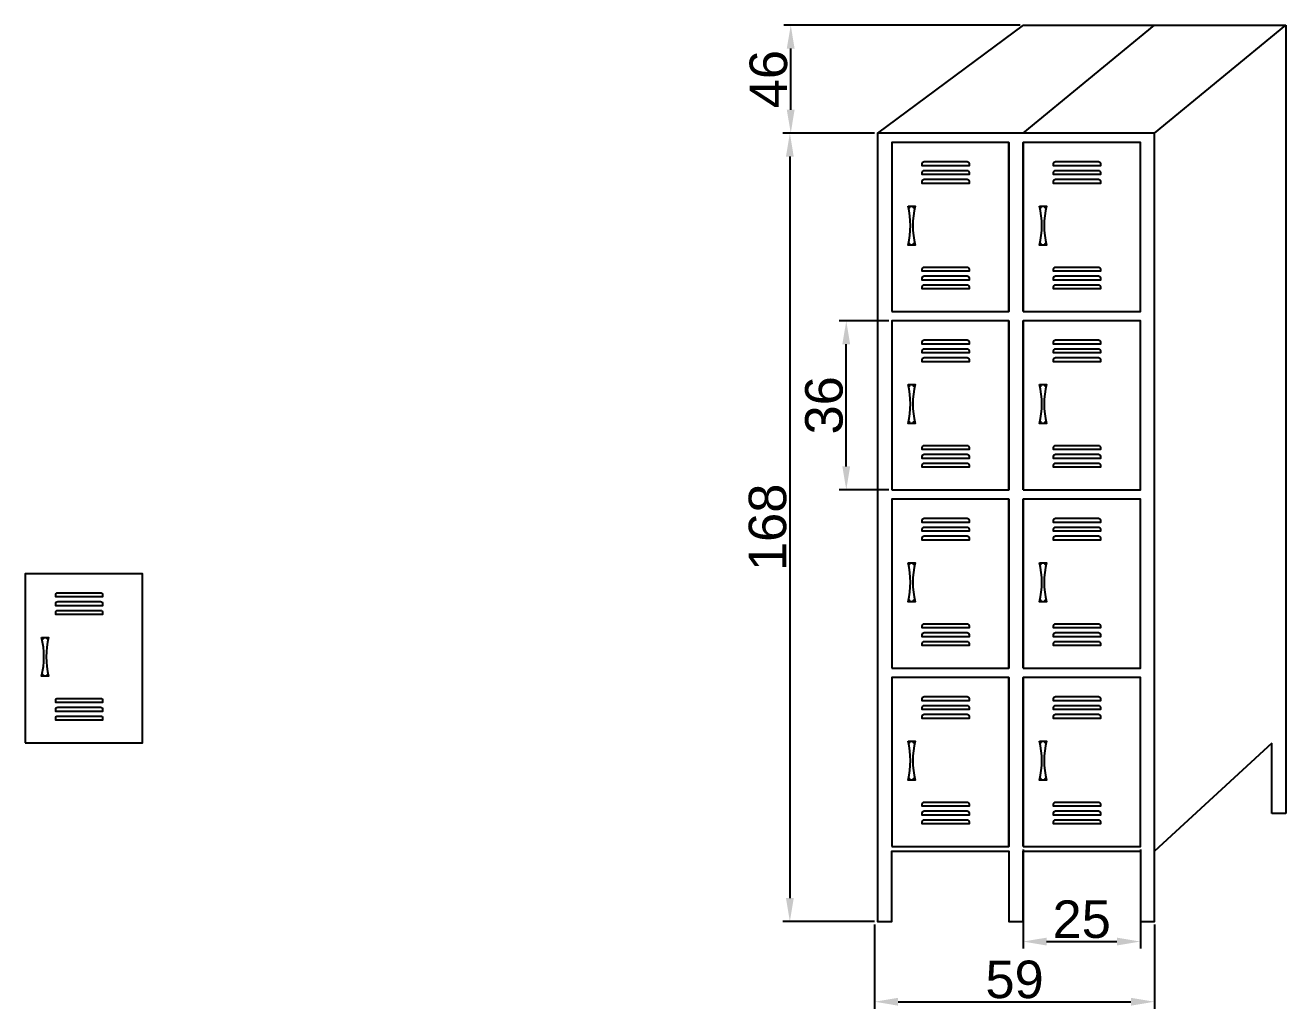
# Model space of a CAD drawing. Header units: millimetres. Extents: x 6614975 to 6624097, y 8742145 to 8746891.
# Drawn here: x 6617846.2 to 6618114.8, y 8743001.3 to 8743210.9 of the extents above; entities that cross this region are included whole.
import ezdxf

# ---------------------------------------------------------------- set-up
doc = ezdxf.new("R2010")
doc.units = ezdxf.units.MM
doc.styles.get("Standard").update_dxf_attribs({"font": 'arial.ttf'})
doc.dimstyles.new('ISO-25', dxfattribs={"dimtxt": 8, "dimasz": 5, "dimexe": 1.5, "dimexo": 0.625, "dimtad": 1, "dimtxsty": 'Standard', "dimcen": 2.5, "dimclrd": 1, "dimclre": 1, "dimclrt": 143, "dimadec": 0, "dimazin": 0, "dimtfac": 1, "dimtmove": 0, "dimatfit": 3, "dimfxl": 1, "dimarcsym": 0})

# ---------------------------------------------------------------- blocks, each defined once
blk = doc.blocks.new('*D141')
at = {"color": 1, "lineweight": -2, "transparency": 16777216}
for p, q in [((6618027.21, 8743187.86), (6618007.63, 8743187.86)), ((6618027.21, 8743019.86), (6618007.63, 8743019.86))]:
    blk.add_line(p, q, dxfattribs=at)
at = {"color": 1, "linetype": 'Continuous', "lineweight": -2, "transparency": 16777216}
blk.add_line((6618009.13, 8743182.86), (6618009.13, 8743024.86), dxfattribs=at)
at = {"color": 1, "transparency": 16777216}
for points in [[(6618008.3, 8743182.86), (6618009.96, 8743182.86), (6618009.13, 8743187.86)], [(6618008.3, 8743024.86), (6618009.96, 8743024.86), (6618009.13, 8743019.86)]]:
    blk.add_solid(points, dxfattribs=at)
at = {"layer": 'Defpoints', "color": 0, "transparency": 16777216}
for p in [(6618027.84, 8743187.86), (6618009.13, 8743019.86), (6618027.84, 8743019.86)]:
    blk.add_point(p, dxfattribs=at)
at = {"color": 143, "transparency": 16777216, "insert": (6618004.42, 8743103.86), "char_height": 8, "attachment_point": 5, "rotation": 90}
blk.add_mtext('168', dxfattribs=at)
blk = doc.blocks.new('*D142')
at = {"color": 1, "lineweight": -2, "transparency": 16777216}
for p, q in [((6618030.21, 8743147.86), (6618019.66, 8743147.86)), ((6618030.21, 8743111.86), (6618019.66, 8743111.86))]:
    blk.add_line(p, q, dxfattribs=at)
at = {"color": 1, "linetype": 'Continuous', "lineweight": -2, "transparency": 16777216}
blk.add_line((6618021.16, 8743116.86), (6618021.16, 8743142.86), dxfattribs=at)
at = {"color": 1, "transparency": 16777216}
for points in [[(6618020.32, 8743142.86), (6618021.99, 8743142.86), (6618021.16, 8743147.86)], [(6618020.32, 8743116.86), (6618021.99, 8743116.86), (6618021.16, 8743111.86)]]:
    blk.add_solid(points, dxfattribs=at)
at = {"layer": 'Defpoints', "color": 0, "transparency": 16777216}
for p in [(6618021.16, 8743147.86), (6618030.84, 8743147.86), (6618030.84, 8743111.86)]:
    blk.add_point(p, dxfattribs=at)
at = {"color": 143, "transparency": 16777216, "insert": (6618016.44, 8743129.86), "char_height": 8, "attachment_point": 5, "rotation": 90}
blk.add_mtext('36', dxfattribs=at)
blk = doc.blocks.new('*D143')
at = {"color": 1, "lineweight": -2, "transparency": 16777216}
for p, q in [((6618027.21, 8743019.23), (6618027.21, 8743001.28)), ((6618086.84, 8743019.23), (6618086.84, 8743001.28))]:
    blk.add_line(p, q, dxfattribs=at)
at = {"color": 1, "linetype": 'Continuous', "lineweight": -2, "transparency": 16777216}
blk.add_line((6618032.21, 8743002.78), (6618081.84, 8743002.78), dxfattribs=at)
at = {"color": 1, "transparency": 16777216}
for points in [[(6618032.21, 8743003.61), (6618032.21, 8743001.94), (6618027.21, 8743002.78)], [(6618081.84, 8743003.61), (6618081.84, 8743001.94), (6618086.84, 8743002.78)]]:
    blk.add_solid(points, dxfattribs=at)
at = {"layer": 'Defpoints', "color": 0, "transparency": 16777216}
for p in [(6618027.21, 8743019.86), (6618086.84, 8743019.86), (6618086.84, 8743002.78)]:
    blk.add_point(p, dxfattribs=at)
at = {"color": 143, "transparency": 16777216, "insert": (6618057.03, 8743007.49), "char_height": 8, "attachment_point": 5}
blk.add_mtext('59', dxfattribs=at)
blk = doc.blocks.new('*D144')
at = {"color": 1, "lineweight": -2, "transparency": 16777216}
for p, q in [((6618058.21, 8743210.86), (6618007.82, 8743210.86)), ((6618027.21, 8743187.86), (6618007.82, 8743187.86))]:
    blk.add_line(p, q, dxfattribs=at)
at = {"color": 1, "linetype": 'Continuous', "lineweight": -2, "transparency": 16777216}
blk.add_line((6618009.32, 8743192.86), (6618009.32, 8743205.86), dxfattribs=at)
at = {"color": 1, "transparency": 16777216}
for points in [[(6618008.48, 8743205.86), (6618010.15, 8743205.86), (6618009.32, 8743210.86)], [(6618008.48, 8743192.86), (6618010.15, 8743192.86), (6618009.32, 8743187.86)]]:
    blk.add_solid(points, dxfattribs=at)
at = {"layer": 'Defpoints', "color": 0, "transparency": 16777216}
for p in [(6618009.32, 8743210.86), (6618058.84, 8743210.86), (6618027.84, 8743187.86)]:
    blk.add_point(p, dxfattribs=at)
at = {"color": 143, "transparency": 16777216, "insert": (6618004.61, 8743199.36), "char_height": 8, "attachment_point": 5, "rotation": 90}
blk.add_mtext('46', dxfattribs=at)
blk = doc.blocks.new('*D145')
at = {"color": 1, "lineweight": -2, "transparency": 16777216}
for p, q in [((6618058.84, 8743035.23), (6618058.84, 8743014.1)), ((6618083.84, 8743035.23), (6618083.84, 8743014.1))]:
    blk.add_line(p, q, dxfattribs=at)
at = {"color": 1, "linetype": 'Continuous', "lineweight": -2, "transparency": 16777216}
blk.add_line((6618063.84, 8743015.6), (6618078.84, 8743015.6), dxfattribs=at)
at = {"color": 1, "transparency": 16777216}
for points in [[(6618063.84, 8743016.43), (6618063.84, 8743014.77), (6618058.84, 8743015.6)], [(6618078.84, 8743016.43), (6618078.84, 8743014.77), (6618083.84, 8743015.6)]]:
    blk.add_solid(points, dxfattribs=at)
at = {"layer": 'Defpoints', "color": 0, "transparency": 16777216}
for p in [(6618058.84, 8743035.86), (6618083.84, 8743035.86), (6618083.84, 8743015.6)]:
    blk.add_point(p, dxfattribs=at)
at = {"color": 143, "transparency": 16777216, "insert": (6618071.34, 8743020.31), "char_height": 8, "attachment_point": 5}
blk.add_mtext('25', dxfattribs=at)

msp = doc.modelspace()

# ---------------------------------------------------------------- linework, layer by layer
for p, q in [((6618058.84, 8743210.856), (6618027.84, 8743187.856)), ((6618058.84, 8743210.856), (6618114.84, 8743210.856)), ((6618058.84, 8743187.856), (6618086.84, 8743210.856)), ((6618086.84, 8743187.856), (6618114.84, 8743210.856)), ((6618114.84, 8743210.856), (6618114.84, 8743042.856)), ((6618034.489, 8743172.048), (6618034.689, 8743172.048)), ((6618034.589, 8743172.148), (6618034.589, 8743171.948)), ((6618035.489, 8743172.048), (6618035.689, 8743172.048)), ((6618035.589, 8743172.148), (6618035.589, 8743171.948)), ((6618062.489, 8743172.048), (6618062.689, 8743172.048)), ((6618062.589, 8743172.148), (6618062.589, 8743171.948)), ((6618063.489, 8743172.048), (6618063.689, 8743172.048)), ((6618063.589, 8743172.148), (6618063.589, 8743171.948)), ((6618034.489, 8743164.266), (6618034.689, 8743164.266)), ((6618034.589, 8743164.366), (6618034.589, 8743164.166)), ((6618035.489, 8743164.266), (6618035.689, 8743164.266)), ((6618035.589, 8743164.366), (6618035.589, 8743164.166)), ((6618062.489, 8743164.266), (6618062.689, 8743164.266)), ((6618062.589, 8743164.366), (6618062.589, 8743164.166)), ((6618063.489, 8743164.266), (6618063.689, 8743164.266)), ((6618063.589, 8743164.366), (6618063.589, 8743164.166)), ((6618034.489, 8743134.048), (6618034.689, 8743134.048)), ((6618034.589, 8743134.148), (6618034.589, 8743133.948)), ((6618035.489, 8743134.048), (6618035.689, 8743134.048)), ((6618035.589, 8743134.148), (6618035.589, 8743133.948)), ((6618062.489, 8743134.048), (6618062.689, 8743134.048)), ((6618062.589, 8743134.148), (6618062.589, 8743133.948)), ((6618063.489, 8743134.048), (6618063.689, 8743134.048)), ((6618063.589, 8743134.148), (6618063.589, 8743133.948)), ((6618034.489, 8743126.266), (6618034.689, 8743126.266)), ((6618034.589, 8743126.366), (6618034.589, 8743126.166)), ((6618035.489, 8743126.266), (6618035.689, 8743126.266)), ((6618035.589, 8743126.366), (6618035.589, 8743126.166)), ((6618062.489, 8743126.266), (6618062.689, 8743126.266)), ((6618062.589, 8743126.366), (6618062.589, 8743126.166)), ((6618063.489, 8743126.266), (6618063.689, 8743126.266)), ((6618063.589, 8743126.366), (6618063.589, 8743126.166)), ((6618034.489, 8743096.048), (6618034.689, 8743096.048)), ((6618034.589, 8743096.148), (6618034.589, 8743095.948)), ((6618035.489, 8743096.048), (6618035.689, 8743096.048)), ((6618035.589, 8743096.148), (6618035.589, 8743095.948)), ((6618062.489, 8743096.048), (6618062.689, 8743096.048)), ((6618062.589, 8743096.148), (6618062.589, 8743095.948)), ((6618063.489, 8743096.048), (6618063.689, 8743096.048)), ((6618063.589, 8743096.148), (6618063.589, 8743095.948)), ((6618034.489, 8743088.266), (6618034.689, 8743088.266)), ((6618034.589, 8743088.366), (6618034.589, 8743088.166)), ((6618035.489, 8743088.266), (6618035.689, 8743088.266)), ((6618035.589, 8743088.366), (6618035.589, 8743088.166)), ((6618062.489, 8743088.266), (6618062.689, 8743088.266)), ((6618062.589, 8743088.366), (6618062.589, 8743088.166)), ((6618063.489, 8743088.266), (6618063.689, 8743088.266)), ((6618063.589, 8743088.366), (6618063.589, 8743088.166)), ((6617849.799, 8743080.162), (6617849.999, 8743080.162)), ((6617849.899, 8743080.262), (6617849.899, 8743080.062)), ((6617850.799, 8743080.162), (6617850.999, 8743080.162)), ((6617850.899, 8743080.262), (6617850.899, 8743080.062)), ((6617849.799, 8743072.379), (6617849.999, 8743072.379)), ((6617849.899, 8743072.479), (6617849.899, 8743072.279)), ((6617850.799, 8743072.379), (6617850.999, 8743072.379)), ((6617850.899, 8743072.479), (6617850.899, 8743072.279)), ((6618034.489, 8743058.048), (6618034.689, 8743058.048)), ((6618034.589, 8743058.148), (6618034.589, 8743057.948)), ((6618035.489, 8743058.048), (6618035.689, 8743058.048)), ((6618035.589, 8743058.148), (6618035.589, 8743057.948)), ((6618062.489, 8743058.048), (6618062.689, 8743058.048)), ((6618062.589, 8743058.148), (6618062.589, 8743057.948)), ((6618063.489, 8743058.048), (6618063.689, 8743058.048)), ((6618063.589, 8743058.148), (6618063.589, 8743057.948)), ((6618111.84, 8743057.856), (6618086.84, 8743034.869)), ((6618111.84, 8743042.856), (6618111.84, 8743057.856)), ((6618034.489, 8743050.266), (6618034.689, 8743050.266)), ((6618034.589, 8743050.366), (6618034.589, 8743050.166)), ((6618035.489, 8743050.266), (6618035.689, 8743050.266)), ((6618035.589, 8743050.366), (6618035.589, 8743050.166)), ((6618062.489, 8743050.266), (6618062.689, 8743050.266)), ((6618062.589, 8743050.366), (6618062.589, 8743050.166)), ((6618063.489, 8743050.266), (6618063.689, 8743050.266)), ((6618063.589, 8743050.366), (6618063.589, 8743050.166)), ((6618114.84, 8743042.856), (6618111.84, 8743042.856))]:
    msp.add_line(p, q)
for points in [[(6618058.84, 8743187.856), (6618027.84, 8743187.856), (6618027.84, 8743019.856), (6618030.84, 8743019.856), (6618030.84, 8743034.856), (6618055.84, 8743034.856), (6618055.84, 8743019.856), (6618058.84, 8743019.856), (6618058.84, 8743034.856)], [(6618055.84, 8743034.856), (6618055.84, 8743019.856), (6618058.84, 8743019.856), (6618058.84, 8743034.856), (6618083.84, 8743034.856), (6618083.84, 8743019.856), (6618086.84, 8743019.856), (6618086.84, 8743187.856), (6618055.84, 8743187.856)], [(6618055.84, 8743185.856), (6618055.84, 8743149.856)], [(6618058.84, 8743149.856), (6618058.84, 8743185.856)], [(6618055.84, 8743147.856), (6618055.84, 8743111.856)], [(6618058.84, 8743111.856), (6618058.84, 8743147.856)], [(6618055.84, 8743109.856), (6618055.84, 8743073.856)], [(6618058.84, 8743073.856), (6618058.84, 8743109.856)], [(6618055.84, 8743071.856), (6618055.84, 8743035.856)], [(6618058.84, 8743035.856), (6618058.84, 8743071.856)]]:
    msp.add_lwpolyline(points)
for points in [[(6618030.84, 8743149.856), (6618055.84, 8743149.856), (6618055.84, 8743185.856), (6618030.84, 8743185.856)], [(6618058.84, 8743149.856), (6618083.84, 8743149.856), (6618083.84, 8743185.856), (6618058.84, 8743185.856)], [(6618030.84, 8743111.856), (6618055.84, 8743111.856), (6618055.84, 8743147.856), (6618030.84, 8743147.856)], [(6618058.84, 8743111.856), (6618083.84, 8743111.856), (6618083.84, 8743147.856), (6618058.84, 8743147.856)], [(6618030.84, 8743073.856), (6618055.84, 8743073.856), (6618055.84, 8743109.856), (6618030.84, 8743109.856)], [(6618058.84, 8743073.856), (6618083.84, 8743073.856), (6618083.84, 8743109.856), (6618058.84, 8743109.856)], [(6617846.15, 8743057.969), (6617871.15, 8743057.969), (6617871.15, 8743093.969), (6617846.15, 8743093.969)], [(6618030.84, 8743035.856), (6618055.84, 8743035.856), (6618055.84, 8743071.856), (6618030.84, 8743071.856)], [(6618058.84, 8743035.856), (6618083.84, 8743035.856), (6618083.84, 8743071.856), (6618058.84, 8743071.856)]]:
    msp.add_lwpolyline(points, close=True)
for points in [[(6618047.339, 8743181.36), (6618047.339, 8743180.919), (6618037.339, 8743180.919), (6618037.339, 8743181.36, -0.4142136), (6618037.78, 8743181.8), (6618046.899, 8743181.8, -0.4142136)], [(6618075.339, 8743181.36), (6618075.339, 8743180.919), (6618065.339, 8743180.919), (6618065.339, 8743181.36, -0.4142136), (6618065.78, 8743181.8), (6618074.899, 8743181.8, -0.4142136)], [(6618047.339, 8743179.479), (6618047.339, 8743179.039), (6618037.339, 8743179.039), (6618037.339, 8743179.479, -0.4142136), (6618037.78, 8743179.919), (6618046.899, 8743179.919, -0.4142136)], [(6618075.339, 8743179.479), (6618075.339, 8743179.039), (6618065.339, 8743179.039), (6618065.339, 8743179.479, -0.4142136), (6618065.78, 8743179.919), (6618074.899, 8743179.919, -0.4142136)], [(6618047.339, 8743177.598), (6618047.339, 8743177.158), (6618037.339, 8743177.158), (6618037.339, 8743177.598, -0.4142136), (6618037.78, 8743178.039), (6618046.899, 8743178.039, -0.4142136)], [(6618075.339, 8743177.598), (6618075.339, 8743177.158), (6618065.339, 8743177.158), (6618065.339, 8743177.598, -0.4142136), (6618065.78, 8743178.039), (6618074.899, 8743178.039, -0.4142136)], [(6618047.339, 8743158.863), (6618047.339, 8743158.422), (6618037.339, 8743158.422), (6618037.339, 8743158.863, -0.4142136), (6618037.78, 8743159.303), (6618046.899, 8743159.303, -0.4142136)], [(6618047.339, 8743156.982), (6618047.339, 8743156.542), (6618037.339, 8743156.542), (6618037.339, 8743156.982, -0.4142136), (6618037.78, 8743157.422), (6618046.899, 8743157.422, -0.4142136)], [(6618075.339, 8743158.863), (6618075.339, 8743158.422), (6618065.339, 8743158.422), (6618065.339, 8743158.863, -0.4142136), (6618065.78, 8743159.303), (6618074.899, 8743159.303, -0.4142136)], [(6618075.339, 8743156.982), (6618075.339, 8743156.542), (6618065.339, 8743156.542), (6618065.339, 8743156.982, -0.4142136), (6618065.78, 8743157.422), (6618074.899, 8743157.422, -0.4142136)], [(6618047.339, 8743155.101), (6618047.339, 8743154.661), (6618037.339, 8743154.661), (6618037.339, 8743155.101, -0.4142136), (6618037.78, 8743155.542), (6618046.899, 8743155.542, -0.4142136)], [(6618075.339, 8743155.101), (6618075.339, 8743154.661), (6618065.339, 8743154.661), (6618065.339, 8743155.101, -0.4142136), (6618065.78, 8743155.542), (6618074.899, 8743155.542, -0.4142136)], [(6618047.339, 8743143.36), (6618047.339, 8743142.919), (6618037.339, 8743142.919), (6618037.339, 8743143.36, -0.4142136), (6618037.78, 8743143.8), (6618046.899, 8743143.8, -0.4142136)], [(6618075.339, 8743143.36), (6618075.339, 8743142.919), (6618065.339, 8743142.919), (6618065.339, 8743143.36, -0.4142136), (6618065.78, 8743143.8), (6618074.899, 8743143.8, -0.4142136)], [(6618047.339, 8743141.479), (6618047.339, 8743141.039), (6618037.339, 8743141.039), (6618037.339, 8743141.479, -0.4142136), (6618037.78, 8743141.919), (6618046.899, 8743141.919, -0.4142136)], [(6618075.339, 8743141.479), (6618075.339, 8743141.039), (6618065.339, 8743141.039), (6618065.339, 8743141.479, -0.4142136), (6618065.78, 8743141.919), (6618074.899, 8743141.919, -0.4142136)], [(6618047.339, 8743139.598), (6618047.339, 8743139.158), (6618037.339, 8743139.158), (6618037.339, 8743139.598, -0.4142136), (6618037.78, 8743140.039), (6618046.899, 8743140.039, -0.4142136)], [(6618075.339, 8743139.598), (6618075.339, 8743139.158), (6618065.339, 8743139.158), (6618065.339, 8743139.598, -0.4142136), (6618065.78, 8743140.039), (6618074.899, 8743140.039, -0.4142136)], [(6618047.339, 8743120.863), (6618047.339, 8743120.422), (6618037.339, 8743120.422), (6618037.339, 8743120.863, -0.4142136), (6618037.78, 8743121.303), (6618046.899, 8743121.303, -0.4142136)], [(6618047.339, 8743118.982), (6618047.339, 8743118.542), (6618037.339, 8743118.542), (6618037.339, 8743118.982, -0.4142136), (6618037.78, 8743119.422), (6618046.899, 8743119.422, -0.4142136)], [(6618075.339, 8743120.863), (6618075.339, 8743120.422), (6618065.339, 8743120.422), (6618065.339, 8743120.863, -0.4142136), (6618065.78, 8743121.303), (6618074.899, 8743121.303, -0.4142136)], [(6618075.339, 8743118.982), (6618075.339, 8743118.542), (6618065.339, 8743118.542), (6618065.339, 8743118.982, -0.4142136), (6618065.78, 8743119.422), (6618074.899, 8743119.422, -0.4142136)], [(6618047.339, 8743117.101), (6618047.339, 8743116.661), (6618037.339, 8743116.661), (6618037.339, 8743117.101, -0.4142136), (6618037.78, 8743117.542), (6618046.899, 8743117.542, -0.4142136)], [(6618075.339, 8743117.101), (6618075.339, 8743116.661), (6618065.339, 8743116.661), (6618065.339, 8743117.101, -0.4142136), (6618065.78, 8743117.542), (6618074.899, 8743117.542, -0.4142136)], [(6618047.339, 8743105.36), (6618047.339, 8743104.919), (6618037.339, 8743104.919), (6618037.339, 8743105.36, -0.4142136), (6618037.78, 8743105.8), (6618046.899, 8743105.8, -0.4142136)], [(6618047.339, 8743103.479), (6618047.339, 8743103.039), (6618037.339, 8743103.039), (6618037.339, 8743103.479, -0.4142136), (6618037.78, 8743103.919), (6618046.899, 8743103.919, -0.4142136)], [(6618075.339, 8743105.36), (6618075.339, 8743104.919), (6618065.339, 8743104.919), (6618065.339, 8743105.36, -0.4142136), (6618065.78, 8743105.8), (6618074.899, 8743105.8, -0.4142136)], [(6618075.339, 8743103.479), (6618075.339, 8743103.039), (6618065.339, 8743103.039), (6618065.339, 8743103.479, -0.4142136), (6618065.78, 8743103.919), (6618074.899, 8743103.919, -0.4142136)], [(6618047.339, 8743101.598), (6618047.339, 8743101.158), (6618037.339, 8743101.158), (6618037.339, 8743101.598, -0.4142136), (6618037.78, 8743102.039), (6618046.899, 8743102.039, -0.4142136)], [(6618075.339, 8743101.598), (6618075.339, 8743101.158), (6618065.339, 8743101.158), (6618065.339, 8743101.598, -0.4142136), (6618065.78, 8743102.039), (6618074.899, 8743102.039, -0.4142136)], [(6617862.649, 8743089.474), (6617862.649, 8743089.033), (6617852.649, 8743089.033), (6617852.649, 8743089.474, -0.4142136), (6617853.09, 8743089.914), (6617862.209, 8743089.914, -0.4142136)], [(6617862.649, 8743087.593), (6617862.649, 8743087.152), (6617852.649, 8743087.152), (6617852.649, 8743087.593, -0.4142136), (6617853.09, 8743088.033), (6617862.209, 8743088.033, -0.4142136)], [(6617862.649, 8743085.712), (6617862.649, 8743085.271), (6617852.649, 8743085.271), (6617852.649, 8743085.712, -0.4142136), (6617853.09, 8743086.152), (6617862.209, 8743086.152, -0.4142136)], [(6618047.339, 8743082.863), (6618047.339, 8743082.422), (6618037.339, 8743082.422), (6618037.339, 8743082.863, -0.4142136), (6618037.78, 8743083.303), (6618046.899, 8743083.303, -0.4142136)], [(6618075.339, 8743082.863), (6618075.339, 8743082.422), (6618065.339, 8743082.422), (6618065.339, 8743082.863, -0.4142136), (6618065.78, 8743083.303), (6618074.899, 8743083.303, -0.4142136)], [(6618047.339, 8743080.982), (6618047.339, 8743080.542), (6618037.339, 8743080.542), (6618037.339, 8743080.982, -0.4142136), (6618037.78, 8743081.422), (6618046.899, 8743081.422, -0.4142136)], [(6618047.339, 8743079.101), (6618047.339, 8743078.661), (6618037.339, 8743078.661), (6618037.339, 8743079.101, -0.4142136), (6618037.78, 8743079.542), (6618046.899, 8743079.542, -0.4142136)], [(6618075.339, 8743080.982), (6618075.339, 8743080.542), (6618065.339, 8743080.542), (6618065.339, 8743080.982, -0.4142136), (6618065.78, 8743081.422), (6618074.899, 8743081.422, -0.4142136)], [(6618075.339, 8743079.101), (6618075.339, 8743078.661), (6618065.339, 8743078.661), (6618065.339, 8743079.101, -0.4142136), (6618065.78, 8743079.542), (6618074.899, 8743079.542, -0.4142136)], [(6617862.649, 8743066.977), (6617862.649, 8743066.536), (6617852.649, 8743066.536), (6617852.649, 8743066.977, -0.4142136), (6617853.09, 8743067.417), (6617862.209, 8743067.417, -0.4142136)], [(6618047.339, 8743067.36), (6618047.339, 8743066.919), (6618037.339, 8743066.919), (6618037.339, 8743067.36, -0.4142136), (6618037.78, 8743067.8), (6618046.899, 8743067.8, -0.4142136)], [(6618047.339, 8743065.479), (6618047.339, 8743065.039), (6618037.339, 8743065.039), (6618037.339, 8743065.479, -0.4142136), (6618037.78, 8743065.919), (6618046.899, 8743065.919, -0.4142136)], [(6618075.339, 8743067.36), (6618075.339, 8743066.919), (6618065.339, 8743066.919), (6618065.339, 8743067.36, -0.4142136), (6618065.78, 8743067.8), (6618074.899, 8743067.8, -0.4142136)], [(6618075.339, 8743065.479), (6618075.339, 8743065.039), (6618065.339, 8743065.039), (6618065.339, 8743065.479, -0.4142136), (6618065.78, 8743065.919), (6618074.899, 8743065.919, -0.4142136)], [(6617862.649, 8743065.096), (6617862.649, 8743064.655), (6617852.649, 8743064.655), (6617852.649, 8743065.096, -0.4142136), (6617853.09, 8743065.536), (6617862.209, 8743065.536, -0.4142136)], [(6617862.649, 8743063.215), (6617862.649, 8743062.774), (6617852.649, 8743062.774), (6617852.649, 8743063.215, -0.4142136), (6617853.09, 8743063.655), (6617862.209, 8743063.655, -0.4142136)], [(6618047.339, 8743063.598), (6618047.339, 8743063.158), (6618037.339, 8743063.158), (6618037.339, 8743063.598, -0.4142136), (6618037.78, 8743064.039), (6618046.899, 8743064.039, -0.4142136)], [(6618075.339, 8743063.598), (6618075.339, 8743063.158), (6618065.339, 8743063.158), (6618065.339, 8743063.598, -0.4142136), (6618065.78, 8743064.039), (6618074.899, 8743064.039, -0.4142136)], [(6618047.339, 8743044.863), (6618047.339, 8743044.422), (6618037.339, 8743044.422), (6618037.339, 8743044.863, -0.4142136), (6618037.78, 8743045.303), (6618046.899, 8743045.303, -0.4142136)], [(6618075.339, 8743044.863), (6618075.339, 8743044.422), (6618065.339, 8743044.422), (6618065.339, 8743044.863, -0.4142136), (6618065.78, 8743045.303), (6618074.899, 8743045.303, -0.4142136)], [(6618047.339, 8743042.982), (6618047.339, 8743042.542), (6618037.339, 8743042.542), (6618037.339, 8743042.982, -0.4142136), (6618037.78, 8743043.422), (6618046.899, 8743043.422, -0.4142136)], [(6618047.339, 8743041.101), (6618047.339, 8743040.661), (6618037.339, 8743040.661), (6618037.339, 8743041.101, -0.4142136), (6618037.78, 8743041.542), (6618046.899, 8743041.542, -0.4142136)], [(6618075.339, 8743042.982), (6618075.339, 8743042.542), (6618065.339, 8743042.542), (6618065.339, 8743042.982, -0.4142136), (6618065.78, 8743043.422), (6618074.899, 8743043.422, -0.4142136)], [(6618075.339, 8743041.101), (6618075.339, 8743040.661), (6618065.339, 8743040.661), (6618065.339, 8743041.101, -0.4142136), (6618065.78, 8743041.542), (6618074.899, 8743041.542, -0.4142136)]]:
    msp.add_lwpolyline(points, format="xyb", close=True)
for points in [[(6618034.339, 8743172.298), (6618035.839, 8743172.298, 0.1207012), (6618035.839, 8743164.016), (6618034.339, 8743164.016, 0.120703), (6618034.339, 8743172.298)], [(6618062.339, 8743172.298), (6618063.839, 8743172.298, 0.1207012), (6618063.839, 8743164.016), (6618062.339, 8743164.016, 0.120703), (6618062.339, 8743172.298)], [(6618034.339, 8743134.298), (6618035.839, 8743134.298, 0.1207012), (6618035.839, 8743126.016), (6618034.339, 8743126.016, 0.120703), (6618034.339, 8743134.298)], [(6618062.339, 8743134.298), (6618063.839, 8743134.298, 0.1207012), (6618063.839, 8743126.016), (6618062.339, 8743126.016, 0.120703), (6618062.339, 8743134.298)], [(6618034.339, 8743096.298), (6618035.839, 8743096.298, 0.1207012), (6618035.839, 8743088.016), (6618034.339, 8743088.016, 0.120703), (6618034.339, 8743096.298)], [(6618062.339, 8743096.298), (6618063.839, 8743096.298, 0.1207012), (6618063.839, 8743088.016), (6618062.339, 8743088.016, 0.120703), (6618062.339, 8743096.298)], [(6617849.649, 8743080.412), (6617851.149, 8743080.412, 0.1207012), (6617851.149, 8743072.129), (6617849.649, 8743072.129, 0.120703), (6617849.649, 8743080.412)], [(6618034.339, 8743058.298), (6618035.839, 8743058.298, 0.1207012), (6618035.839, 8743050.016), (6618034.339, 8743050.016, 0.120703), (6618034.339, 8743058.298)], [(6618062.339, 8743058.298), (6618063.839, 8743058.298, 0.1207012), (6618063.839, 8743050.016), (6618062.339, 8743050.016, 0.120703), (6618062.339, 8743058.298)]]:
    msp.add_lwpolyline(points, format="xyb")
for centre in [(6618034.589, 8743172.048), (6618035.589, 8743172.048), (6618062.589, 8743172.048), (6618063.589, 8743172.048), (6618034.589, 8743164.266), (6618035.589, 8743164.266), (6618062.589, 8743164.266), (6618063.589, 8743164.266), (6618034.589, 8743134.048), (6618035.589, 8743134.048), (6618062.589, 8743134.048), (6618063.589, 8743134.048), (6618034.589, 8743126.266), (6618035.589, 8743126.266), (6618062.589, 8743126.266), (6618063.589, 8743126.266), (6618034.589, 8743096.048), (6618035.589, 8743096.048), (6618062.589, 8743096.048), (6618063.589, 8743096.048), (6618034.589, 8743088.266), (6618035.589, 8743088.266), (6618062.589, 8743088.266), (6618063.589, 8743088.266), (6617849.899, 8743080.162), (6617850.899, 8743080.162), (6617849.899, 8743072.379), (6617850.899, 8743072.379), (6618034.589, 8743058.048), (6618035.589, 8743058.048), (6618062.589, 8743058.048), (6618063.589, 8743058.048), (6618034.589, 8743050.266), (6618035.589, 8743050.266), (6618062.589, 8743050.266), (6618063.589, 8743050.266)]:
    msp.add_circle(centre, 0.1)

# ---------------------------------------------------------------- dimensions: what is measured, and where the dimension line sits
dim = msp.add_linear_dim(base=(6618009.317, 8743210.856), p1=(6618027.84, 8743187.856), p2=(6618058.84, 8743210.856), angle=90, text='46', dimstyle='ISO-25')
dim.commit()
dim.dimension.update_dxf_attribs({"geometry": '*D144', "text_midpoint": (6618004.608, 8743199.356)})
for base, p1, p2, picture, middle in [((6618009.129, 8743019.856), (6618027.84, 8743187.856), (6618027.84, 8743019.856), '*D141', (6618004.42, 8743103.856)), ((6618021.156, 8743147.856), (6618030.84, 8743111.856), (6618030.84, 8743147.856), '*D142', (6618016.444, 8743129.856))]:
    dim = msp.add_linear_dim(base=base, p1=p1, p2=p2, angle=90, dimstyle='ISO-25')
    dim.commit()
    dim.dimension.update_dxf_attribs({"geometry": picture, "text_midpoint": middle})
dim = msp.add_linear_dim(base=(6618083.84, 8743015.6), p1=(6618058.84, 8743035.856), p2=(6618083.84, 8743035.856), dimstyle='ISO-25')
dim.commit()
dim.dimension.update_dxf_attribs({"geometry": '*D145', "text_midpoint": (6618071.34, 8743020.309)})
dim = msp.add_linear_dim(base=(6618086.84, 8743002.777), p1=(6618027.215, 8743019.856), p2=(6618086.84, 8743019.856), text='59', dimstyle='ISO-25')
dim.commit()
dim.dimension.update_dxf_attribs({"geometry": '*D143', "text_midpoint": (6618057.027, 8743007.487)})

doc.saveas('drawing.dxf')
